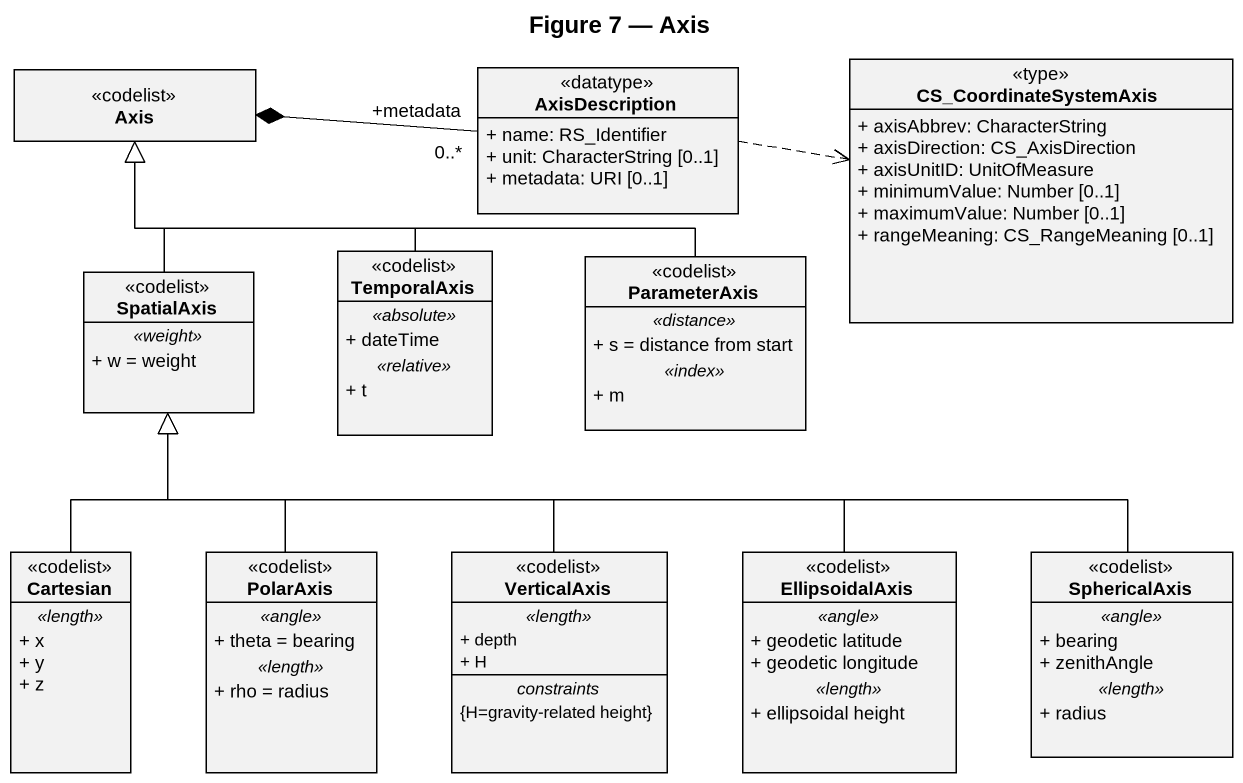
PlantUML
@startuml
title Figure 7 — Axis
hide circle
hide empty members
skinparam classAttributeIconSize 0
class Axis <<codelist>>
class AxisDescription <<datatype>> {
  + name: RS_Identifier
  + unit: CharacterString [0..1]
  + metadata: URI [0..1]
}
class CS_CoordinateSystemAxis <<type>> {
  + axisAbbrev: CharacterString
  + axisDirection: CS_AxisDirection
  + axisUnitID: UnitOfMeasure
  + minimumValue: Number [0..1]
  + maximumValue: Number [0..1]
  + rangeMeaning: CS_RangeMeaning [0..1]
}
class TemporalAxis <<codelist>> {
  .. <<absolute>> ..
  + dateTime
  .. <<relative>> ..
  + t
}
class SpatialAxis <<codelist>> {
  .. <<weight>> ..
  + w = weight
}
class ParameterAxis <<codelist>> {
  .. <<distance>> ..
  + s = distance from start
  .. <<index>> ..
  + m
}
class Cartesian <<codelist>> {
  .. <<length>> ..
  + x
  + y
  + z
}
class PolarAxis <<codelist>> {
  .. <<angle>> ..
  + theta = bearing
  .. <<length>> ..
  + rho = radius
}
class VerticalAxis <<codelist>> {
  .. <<length>> ..
  + depth
  + H
  -- constraints --
  {H=gravity-related height}
}
class EllipsoidalAxis <<codelist>> {
  .. <<angle>> ..
  + geodetic latitude
  + geodetic longitude
  .. <<length>> ..
  + ellipsoidal height
}
class SphericalAxis <<codelist>> {
  .. <<angle>> ..
  + bearing
  + zenithAngle
  .. <<length>> ..
  + radius
}
Axis *-right- "+metadata\n0..*" AxisDescription
AxisDescription .right.> CS_CoordinateSystemAxis
TemporalAxis -up-|> Axis
SpatialAxis -up-|> Axis
ParameterAxis -left-|> Axis
Cartesian -up-|> SpatialAxis
PolarAxis -up-|> SpatialAxis
VerticalAxis -up-|> SpatialAxis
EllipsoidalAxis -left-|> SpatialAxis
SphericalAxis -left-|> SpatialAxis
@enduml
